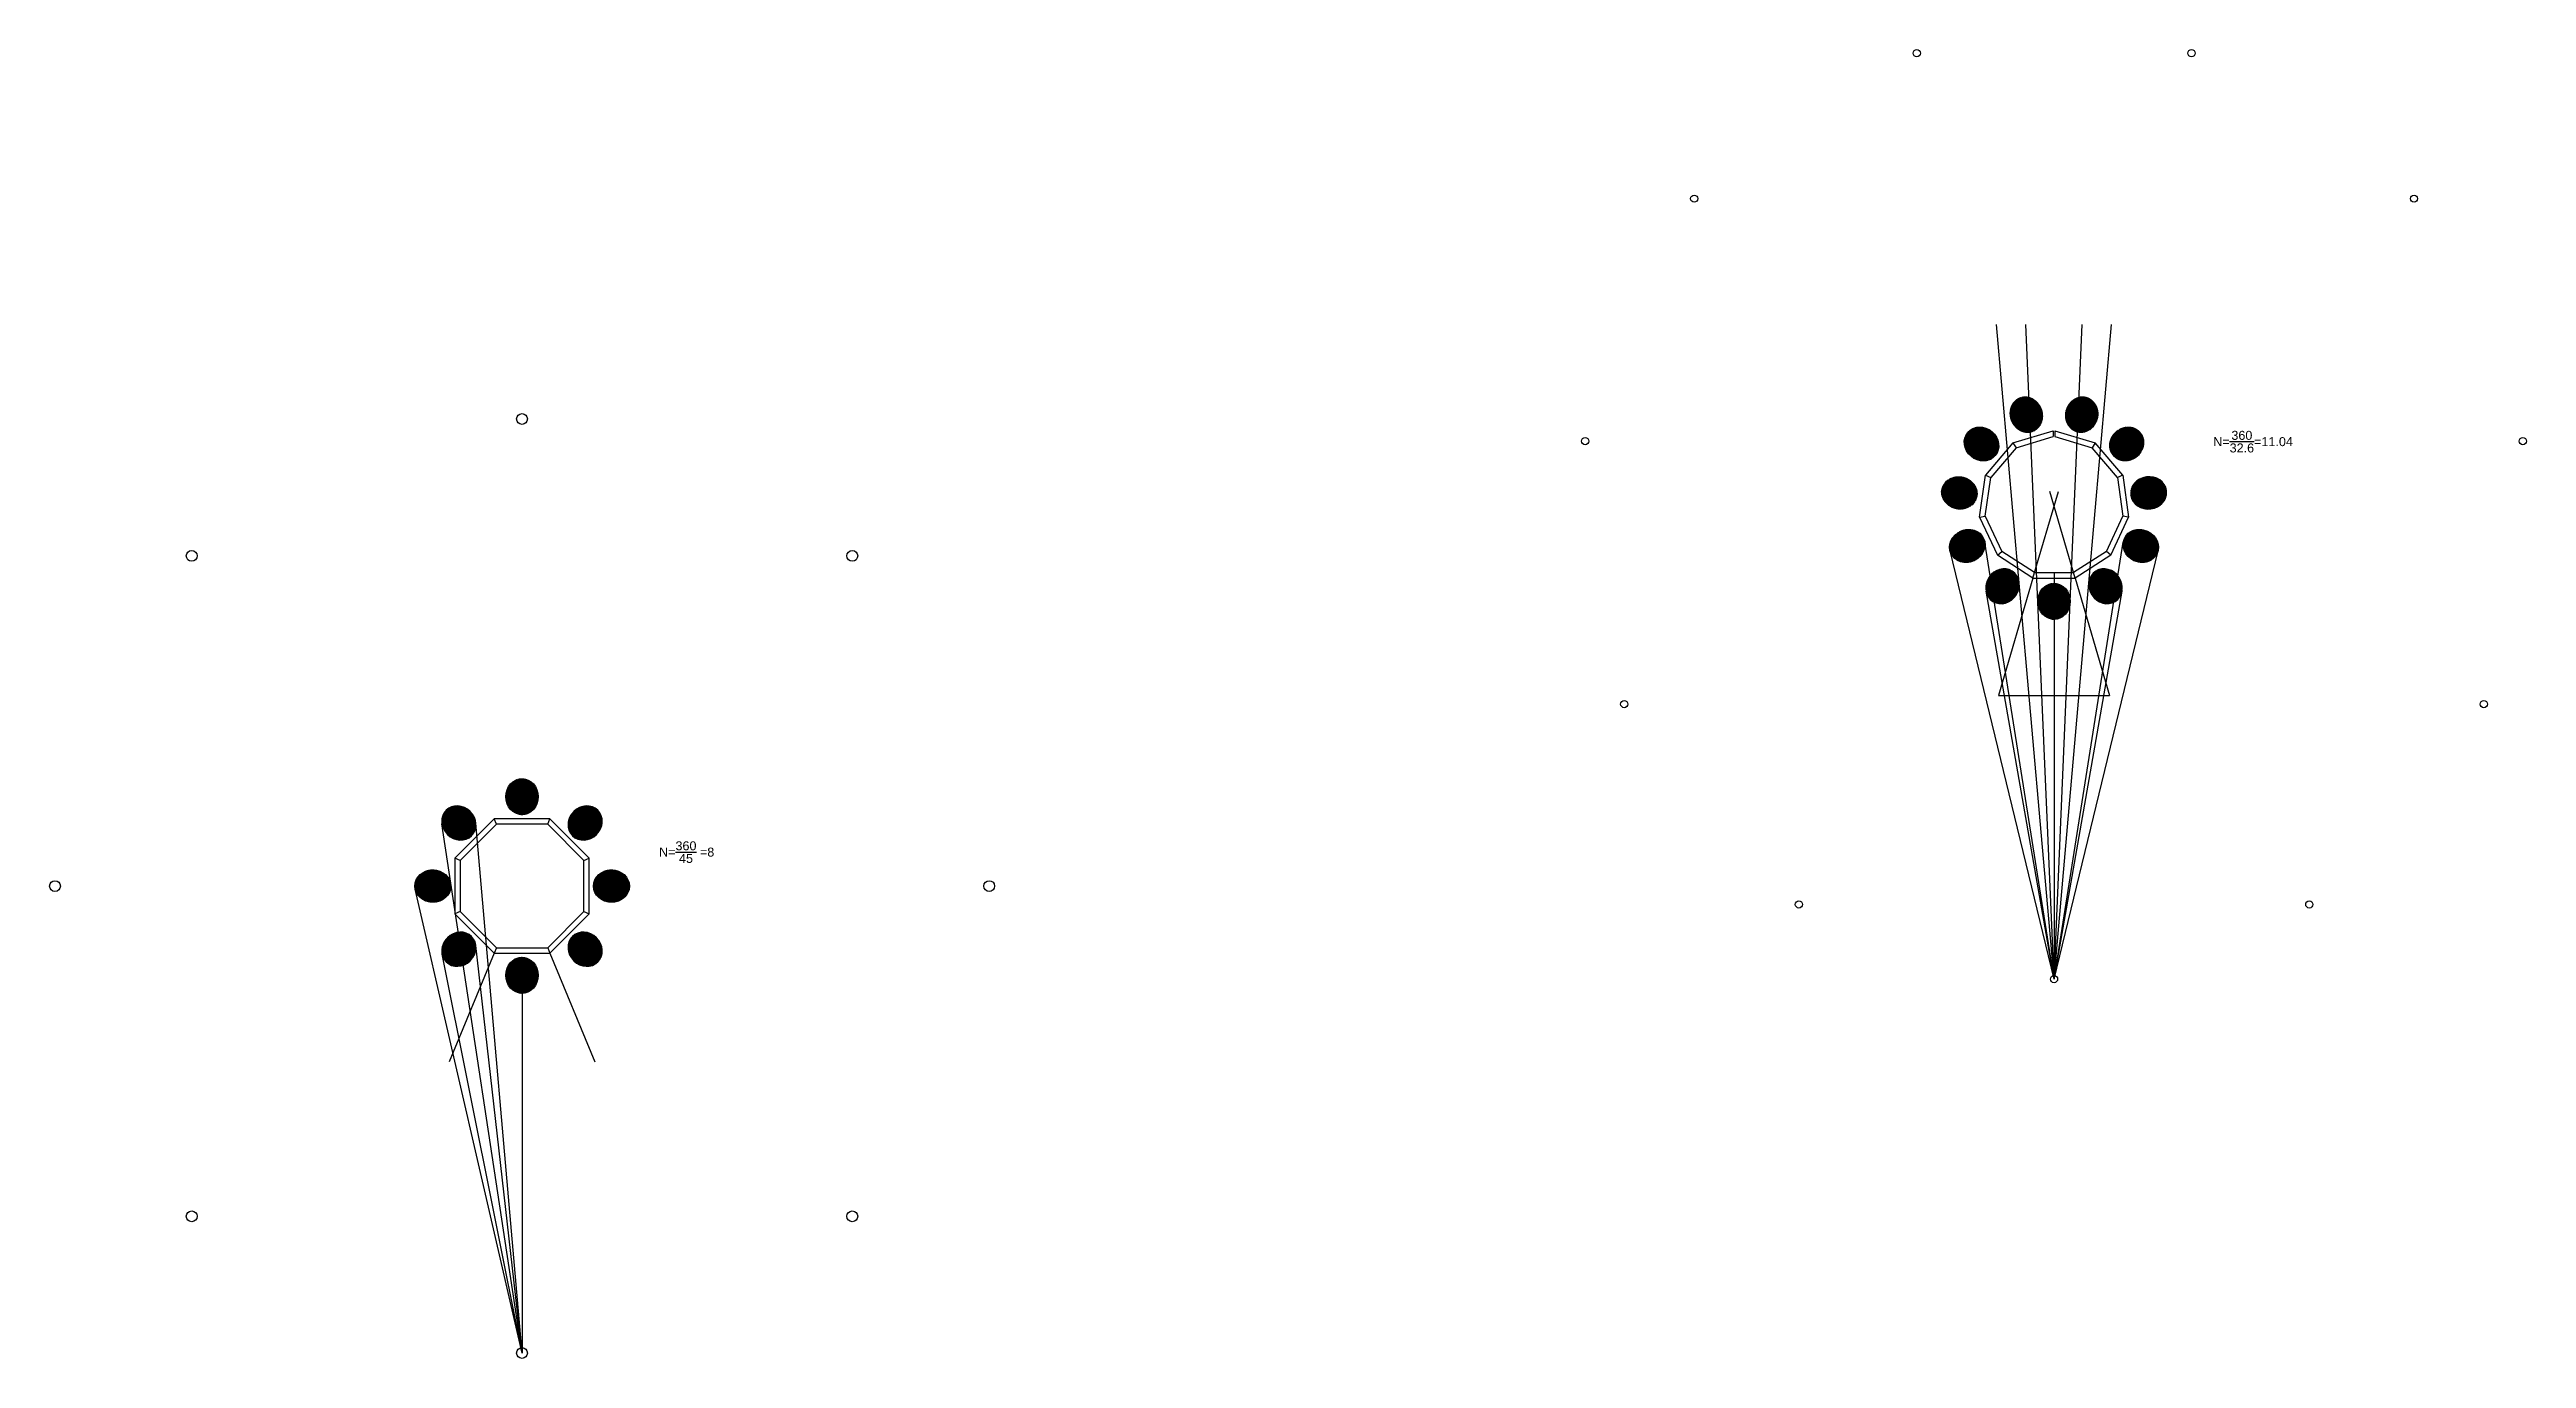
# Model space of a CAD drawing. Header units: inches. Extents: x 210 to 1587, y 254 to 981.
import ezdxf

# ---------------------------------------------------------------- set-up
doc = ezdxf.new("R2010")
doc.units = ezdxf.units.IN
doc.header["$MEASUREMENT"] = 0
doc.layers.add('Camera 1', color=1, linetype='Continuous')
doc.layers.add('Camera 2', color=3, linetype='Continuous')
doc.styles.add('Annotativa', font='arial.ttf')
pattern_1 = [(45, (851.6019, 207.90554), (-0.088388348, 0.088388348), [])]

msp = doc.modelspace()

# ---------------------------------------------------------------- hatches: boundary and pattern name
h = msp.add_hatch()
h.set_pattern_fill('ANSI31', color=256)
h.set_pattern_definition(pattern_1)
edge = h.paths.add_edge_path()
edge.add_ellipse((1309.1, 778.3), major_axis=(-2.9, 9.57), ratio=0.9, start_angle=0, end_angle=180, ccw=False)
edge.add_line((1306.2, 787.9), (1312, 768.8))
h = msp.add_hatch()
h.set_pattern_fill('ANSI31', color=9)
h.set_pattern_definition(pattern_1)
edge = h.paths.add_edge_path()
edge.add_ellipse((1309.1, 778.3), major_axis=(-2.9, 9.57), ratio=0.9, start_angle=180, end_angle=360, ccw=False)
edge.add_line((1312, 768.8), (1306.2, 787.9))
h = msp.add_hatch()
h.set_pattern_fill('ANSI31', color=256)
h.set_pattern_definition(pattern_1)
edge = h.paths.add_edge_path()
edge.add_ellipse((1339.9, 778.3), major_axis=(2.9, 9.57), ratio=0.9, start_angle=0, end_angle=180, ccw=False)
edge.add_line((1342.8, 787.9), (1337, 768.8))
h = msp.add_hatch()
h.set_pattern_fill('ANSI31', color=9)
h.set_pattern_definition(pattern_1)
edge = h.paths.add_edge_path()
edge.add_ellipse((1339.9, 778.3), major_axis=(2.9, 9.57), ratio=0.9, start_angle=180, end_angle=360, ccw=False)
edge.add_line((1337, 768.8), (1342.8, 787.9))
h = msp.add_hatch()
h.set_pattern_fill('ANSI31', color=256)
h.set_pattern_definition(pattern_1)
edge = h.paths.add_edge_path()
edge.add_ellipse((1284.2, 762), major_axis=(-7.6, 6.49), ratio=0.9, start_angle=180, end_angle=360)
edge.add_line((1276.6, 768.5), (1291.8, 755.5))
h = msp.add_hatch()
h.set_pattern_fill('ANSI31', color=9)
h.set_pattern_definition(pattern_1)
edge = h.paths.add_edge_path()
edge.add_ellipse((1364.9, 762), major_axis=(7.6, 6.49), ratio=0.9, start_angle=0, end_angle=180)
edge.add_line((1357.3, 755.5), (1372.5, 768.5))
h = msp.add_hatch()
h.set_pattern_fill('ANSI31', color=9)
h.set_pattern_definition(pattern_1)
edge = h.paths.add_edge_path()
edge.add_ellipse((1284.2, 762), major_axis=(-7.6, 6.49), ratio=0.9, start_angle=0, end_angle=180)
edge.add_line((1291.8, 755.5), (1276.6, 768.5))
h = msp.add_hatch()
h.set_pattern_fill('ANSI31', color=256)
h.set_pattern_definition(pattern_1)
edge = h.paths.add_edge_path()
edge.add_ellipse((1364.9, 762), major_axis=(7.6, 6.49), ratio=0.9, start_angle=180, end_angle=360)
edge.add_line((1372.5, 768.5), (1357.3, 755.5))
h = msp.add_hatch()
h.set_pattern_fill('ANSI31', color=9)
h.set_pattern_definition(pattern_1)
edge = h.paths.add_edge_path()
edge.add_ellipse((1271.9, 734.8), major_axis=(-9.91, 1.37), ratio=0.9, start_angle=180, end_angle=360, ccw=False)
edge.add_line((1281.8, 733.5), (1262, 736.2))
h = msp.add_hatch()
h.set_pattern_fill('ANSI31', color=256)
h.set_pattern_definition(pattern_1)
edge = h.paths.add_edge_path()
edge.add_ellipse((1377.1, 734.8), major_axis=(9.91, 1.37), ratio=0.9, start_angle=0, end_angle=180, ccw=False)
edge.add_line((1387, 736.2), (1367.2, 733.5))
h = msp.add_hatch()
h.set_pattern_fill('ANSI31', color=256)
h.set_pattern_definition(pattern_1)
edge = h.paths.add_edge_path()
edge.add_ellipse((1271.9, 734.8), major_axis=(-9.91, 1.37), ratio=0.9, start_angle=0, end_angle=180, ccw=False)
edge.add_line((1262, 736.2), (1281.8, 733.5))
h = msp.add_hatch()
h.set_pattern_fill('ANSI31', color=9)
h.set_pattern_definition(pattern_1)
edge = h.paths.add_edge_path()
edge.add_ellipse((1377.1, 734.8), major_axis=(9.91, 1.37), ratio=0.9, start_angle=180, end_angle=360, ccw=False)
edge.add_line((1367.2, 733.5), (1387, 736.2))
h = msp.add_hatch()
h.set_pattern_fill('ANSI31', color=256)
h.set_pattern_definition(pattern_1)
edge = h.paths.add_edge_path()
edge.add_ellipse((1276.3, 705.3), major_axis=(-9.08, -4.19), ratio=0.9, start_angle=180, end_angle=360)
edge.add_line((1267.2, 701.1), (1285.4, 709.5))
h = msp.add_hatch()
h.set_pattern_fill('ANSI31', color=9)
h.set_pattern_definition(pattern_1)
edge = h.paths.add_edge_path()
edge.add_ellipse((1276.3, 705.3), major_axis=(-9.08, -4.19), ratio=0.9, start_angle=0, end_angle=180)
edge.add_line((1285.4, 709.5), (1267.2, 701.1))
h = msp.add_hatch()
h.set_pattern_fill('ANSI31', color=256)
h.set_pattern_definition(pattern_1)
edge = h.paths.add_edge_path()
edge.add_ellipse((1372.7, 705.3), major_axis=(9.08, -4.19), ratio=0.9, start_angle=180, end_angle=360)
edge.add_line((1381.8, 701.1), (1363.6, 709.5))
h = msp.add_hatch()
h.set_pattern_fill('ANSI31', color=9)
h.set_pattern_definition(pattern_1)
edge = h.paths.add_edge_path()
edge.add_ellipse((1372.7, 705.3), major_axis=(9.08, -4.19), ratio=0.9, start_angle=0, end_angle=180)
edge.add_line((1363.6, 709.5), (1381.8, 701.1))
h = msp.add_hatch()
h.set_pattern_fill('ANSI31', color=9)
h.set_pattern_definition(pattern_1)
edge = h.paths.add_edge_path()
edge.add_ellipse((1295.9, 682.9), major_axis=(-5.39, -8.42), ratio=0.9, start_angle=180, end_angle=360, ccw=False)
edge.add_line((1301.3, 691.3), (1290.5, 674.4))
h = msp.add_hatch()
h.set_pattern_fill('ANSI31', color=256)
h.set_pattern_definition(pattern_1)
edge = h.paths.add_edge_path()
edge.add_ellipse((1295.9, 682.9), major_axis=(-5.39, -8.42), ratio=0.9, start_angle=0, end_angle=180, ccw=False)
edge.add_line((1290.5, 674.4), (1301.3, 691.3))
h = msp.add_hatch()
h.set_pattern_fill('ANSI31', color=9)
h.set_pattern_definition(pattern_1)
edge = h.paths.add_edge_path()
edge.add_ellipse((1353.1, 682.9), major_axis=(5.39, -8.42), ratio=0.9, start_angle=180, end_angle=360, ccw=False)
edge.add_line((1347.7, 691.3), (1358.5, 674.4))
h = msp.add_hatch()
h.set_pattern_fill('ANSI31', color=256)
h.set_pattern_definition(pattern_1)
edge = h.paths.add_edge_path()
edge.add_ellipse((1353.1, 682.9), major_axis=(5.39, -8.42), ratio=0.9, start_angle=0, end_angle=180, ccw=False)
edge.add_line((1358.5, 674.4), (1347.7, 691.3))
h = msp.add_hatch()
h.set_pattern_fill('ANSI31', color=256)
h.set_pattern_definition(pattern_1)
edge = h.paths.add_edge_path()
edge.add_ellipse((1324.5, 674.5), major_axis=(0, -10), ratio=0.9, start_angle=180, end_angle=360)
edge.add_line((1324.5, 664.5), (1324.5, 684.5))
h = msp.add_hatch()
h.set_pattern_fill('ANSI31', color=9)
h.set_pattern_definition(pattern_1)
edge = h.paths.add_edge_path()
edge.add_ellipse((1324.5, 674.5), major_axis=(0, -10), ratio=0.9, start_angle=0, end_angle=180)
edge.add_line((1324.5, 684.5), (1324.5, 664.5))
h = msp.add_hatch()
h.set_pattern_fill('ANSI31', color=9)
edge = h.paths.add_edge_path()
edge.add_ellipse((472.9, 565.9), major_axis=(0, 10), ratio=0.9, start_angle=0, end_angle=180)
edge.add_line((472.9, 555.9), (472.9, 575.9))
h = msp.add_hatch()
h.set_pattern_fill('ANSI31', color=256)
edge = h.paths.add_edge_path()
edge.add_ellipse((472.9, 565.9), major_axis=(0, 10), ratio=0.9, start_angle=180, end_angle=360)
edge.add_line((472.9, 575.9), (472.9, 555.9))
h = msp.add_hatch()
h.set_pattern_fill('ANSI31', color=256)
edge = h.paths.add_edge_path()
edge.add_ellipse((437.8, 551.3), major_axis=(-7.07, 7.07), ratio=0.9, start_angle=0, end_angle=180, ccw=False)
edge.add_line((430.7, 558.4), (444.9, 544.3))
h = msp.add_hatch()
h.set_pattern_fill('ANSI31', color=9)
edge = h.paths.add_edge_path()
edge.add_ellipse((437.8, 551.3), major_axis=(-7.07, 7.07), ratio=0.9, start_angle=180, end_angle=360, ccw=False)
edge.add_line((444.9, 544.3), (430.7, 558.4))
h = msp.add_hatch()
h.set_pattern_fill('ANSI31', color=256)
edge = h.paths.add_edge_path()
edge.add_ellipse((508, 551.3), major_axis=(7.07, 7.07), ratio=0.9, start_angle=0, end_angle=180, ccw=False)
edge.add_line((515.1, 558.4), (501, 544.3))
h = msp.add_hatch()
h.set_pattern_fill('ANSI31', color=9)
edge = h.paths.add_edge_path()
edge.add_ellipse((508, 551.3), major_axis=(7.07, 7.07), ratio=0.9, start_angle=180, end_angle=360, ccw=False)
edge.add_line((501, 544.3), (515.1, 558.4))
h = msp.add_hatch()
h.set_pattern_fill('ANSI31', color=256)
edge = h.paths.add_edge_path()
edge.add_ellipse((423.3, 516.2), major_axis=(-10, 0), ratio=0.9, start_angle=180, end_angle=360)
edge.add_line((413.3, 516.2), (433.3, 516.2))
h = msp.add_hatch()
h.set_pattern_fill('ANSI31', color=9)
edge = h.paths.add_edge_path()
edge.add_ellipse((522.6, 516.2), major_axis=(-10, 0), ratio=0.9, start_angle=180, end_angle=360)
edge.add_line((512.6, 516.2), (532.6, 516.2))
h = msp.add_hatch()
h.set_pattern_fill('ANSI31', color=9)
edge = h.paths.add_edge_path()
edge.add_ellipse((423.3, 516.2), major_axis=(-10, 0), ratio=0.9, start_angle=0, end_angle=180)
edge.add_line((433.3, 516.2), (413.3, 516.2))
h = msp.add_hatch()
h.set_pattern_fill('ANSI31', color=256)
edge = h.paths.add_edge_path()
edge.add_ellipse((522.6, 516.2), major_axis=(10, 0), ratio=0.9, start_angle=180, end_angle=360)
edge.add_line((532.6, 516.2), (512.6, 516.2))
h = msp.add_hatch()
h.set_pattern_fill('ANSI31', color=9)
edge = h.paths.add_edge_path()
edge.add_ellipse((437.8, 481.1), major_axis=(-7.07, -7.07), ratio=0.9, start_angle=180, end_angle=360, ccw=False)
edge.add_line((444.9, 488.2), (430.7, 474))
h = msp.add_hatch()
h.set_pattern_fill('ANSI31', color=256)
edge = h.paths.add_edge_path()
edge.add_ellipse((437.8, 481.1), major_axis=(-7.07, -7.07), ratio=0.9, start_angle=0, end_angle=180, ccw=False)
edge.add_line((430.7, 474), (444.9, 488.2))
h = msp.add_hatch()
h.set_pattern_fill('ANSI31', color=9)
edge = h.paths.add_edge_path()
edge.add_ellipse((508, 481.1), major_axis=(7.07, -7.07), ratio=0.9, start_angle=180, end_angle=360, ccw=False)
edge.add_line((501, 488.2), (515.1, 474))
h = msp.add_hatch()
h.set_pattern_fill('ANSI31', color=256)
edge = h.paths.add_edge_path()
edge.add_ellipse((508, 481.1), major_axis=(7.07, -7.07), ratio=0.9, start_angle=0, end_angle=180, ccw=False)
edge.add_line((515.1, 474), (501, 488.2))
h = msp.add_hatch()
h.set_pattern_fill('ANSI31', color=256)
edge = h.paths.add_edge_path()
edge.add_ellipse((472.9, 466.6), major_axis=(0, -10), ratio=0.9, start_angle=180, end_angle=360)
edge.add_line((472.9, 456.6), (472.9, 476.6))
h = msp.add_hatch()
h.set_pattern_fill('ANSI31', color=9)
edge = h.paths.add_edge_path()
edge.add_ellipse((472.9, 466.6), major_axis=(0, -10), ratio=0.9, start_angle=0, end_angle=180)
edge.add_line((472.9, 476.6), (472.9, 456.6))

# ---------------------------------------------------------------- linework, layer by layer
for p, q in [((1301.6, 762.6), (1286.4, 744.7)), ((1303.4, 759.9), (1289.3, 743.4)), ((1301.6, 762.6), (1324.1, 769.4)), ((1301.6, 762.6), (1303.4, 759.9)), ((1301.6, 762.6), (1303.4, 759.9)), ((1303.4, 759.9), (1324.1, 766.2)), ((1324.1, 769.4), (1324.1, 766.2)), ((1324.9, 769.4), (1347.4, 762.6)), ((1324.9, 769.4), (1324.9, 766.2)), ((1324.9, 766.2), (1345.7, 759.9)), ((1347.4, 762.6), (1345.7, 759.9)), ((1347.4, 762.6), (1345.7, 759.9)), ((1359.8, 743.4), (1345.7, 759.9)), ((1362.7, 744.7), (1347.4, 762.6)), ((1283.1, 721.4), (1286.4, 744.7)), ((1286.4, 744.7), (1289.3, 743.4)), ((1286.4, 744.7), (1289.3, 743.4)), ((1362.7, 744.7), (1359.8, 743.4)), ((1362.7, 744.7), (1365.9, 721.4)), ((1286.3, 721.9), (1289.3, 743.4)), ((1312.8, 687.4), (1326.9, 735.5)), ((1336.3, 687.4), (1322.2, 735.5)), ((1359.8, 743.4), (1362.7, 721.9)), ((1283.1, 721.4), (1286.3, 721.9)), ((1283.1, 721.4), (1286.3, 721.9)), ((1283.1, 721.4), (1293, 700.1)), ((1286.3, 721.9), (1295.4, 702.2)), ((1353.6, 702.2), (1362.7, 721.9)), ((1356.1, 700.1), (1365.9, 721.4)), ((1365.9, 721.4), (1362.7, 721.9)), ((1365.9, 721.4), (1362.7, 721.9)), ((1293, 700.1), (1295.4, 702.2)), ((1293, 700.1), (1295.4, 702.2)), ((1312.8, 687.4), (1293, 700.1)), ((1313.7, 690.5), (1295.4, 702.2)), ((1312.8, 687.4), (1313.7, 690.5)), ((1313.7, 690.5), (1335.4, 690.5)), ((1324.5, 690.5), (1324.5, 684.5)), ((1353.6, 702.2), (1335.4, 690.5)), ((1356.1, 700.1), (1336.3, 687.4)), ((1356.1, 700.1), (1353.6, 702.2)), ((1324.5, 464.5), (1286.7, 680.2)), ((1312.8, 687.4), (1293.7, 622.1)), ((1324.5, 464.5), (1305.2, 684.6)), ((1312.8, 687.4), (1336.3, 687.4)), ((1324.5, 464.5), (1343.9, 684.6)), ((1324.5, 464.5), (1362.3, 680.2)), ((1336.3, 687.4), (1355.4, 622.1)), ((1324.5, 464.5), (1315.5, 674)), ((1324.5, 464.5), (1333.5, 674)), ((1324.5, 664.5), (1324.5, 464.5)), ((1293.7, 622.1), (1355.4, 622.1)), ((472.9, 256.6), (428.4, 550.9)), ((435.6, 531.7), (457.4, 553.6)), ((472.9, 256.6), (447.3, 551.2)), ((458.7, 550.6), (457.4, 553.6)), ((458.7, 550.6), (457.4, 553.6)), ((488.4, 553.6), (457.4, 553.6)), ((487.2, 550.6), (488.4, 553.6)), ((487.2, 550.6), (488.4, 553.6)), ((488.4, 553.6), (510.3, 531.7)), ((438.5, 530.5), (458.7, 550.6)), ((487.2, 550.6), (458.7, 550.6)), ((487.2, 550.6), (507.3, 530.5)), ((435.6, 531.7), (435.6, 500.7)), ((438.5, 530.5), (435.6, 531.7)), ((438.5, 530.5), (435.6, 531.7)), ((438.5, 530.5), (438.5, 502)), ((507.3, 530.5), (510.3, 531.7)), ((507.3, 530.5), (510.3, 531.7)), ((507.3, 502), (507.3, 530.5)), ((510.3, 500.7), (510.3, 531.7)), ((472.9, 256.6), (413.5, 514.4)), ((438.5, 502), (435.6, 500.7)), ((438.5, 502), (435.6, 500.7)), ((457.4, 478.9), (435.6, 500.7)), ((458.7, 481.8), (438.5, 502)), ((507.3, 502), (487.2, 481.8)), ((510.3, 500.7), (488.4, 478.9)), ((507.3, 502), (510.3, 500.7)), ((507.3, 502), (510.3, 500.7)), ((472.9, 256.6), (447.3, 483.2)), ((472.9, 256.6), (428.5, 478.3)), ((457.4, 478.9), (432.5, 418.5)), ((458.7, 481.8), (457.4, 478.9)), ((458.7, 481.8), (457.4, 478.9)), ((457.4, 478.9), (488.4, 478.9)), ((458.7, 481.8), (487.2, 481.8)), ((472.9, 456.6), (472.9, 476.6)), ((487.2, 481.8), (488.4, 478.9)), ((487.2, 481.8), (488.4, 478.9)), ((488.4, 478.9), (513.4, 418.5)), ((472.9, 456.6), (472.9, 256.6))]:
    msp.add_line(p, q)
for centre, radius in [((1248.2, 979.3), 2), ((1400.9, 979.3), 2), ((1124.5, 898.4), 2), ((1524.6, 898.4), 2), ((472.9, 775.9), 3), ((1063.9, 763.6), 2), ((1585.1, 763.6), 2), ((289.3, 699.8), 3), ((656.5, 699.8), 3), ((1085.6, 617.4), 2), ((1563.4, 617.4), 2), ((213.3, 516.2), 3), ((732.6, 516.2), 3), ((1182.7, 506), 2), ((1466.4, 506), 2), ((1324.5, 464.5), 2), ((289.3, 332.6), 3), ((656.5, 332.6), 3), ((472.9, 256.6), 3)]:
    msp.add_circle(centre, radius)
for centre, major_axis in [((1284.2, 762), (-7.6, 6.49)), ((1276.3, 705.3), (-9.08, -4.19)), ((1372.7, 705.3), (9.08, -4.19)), ((1324.5, 674.5), (0, -10)), ((472.9, 565.9), (0, 10)), ((423.3, 516.2), (-10, 0)), ((522.6, 516.2), (10, 0)), ((472.9, 466.6), (0, -10))]:
    msp.add_ellipse(centre, major_axis=major_axis, ratio=0.9)
at = {"extrusion": (0, 0, -1)}
for centre, major_axis in [((1377.1, 734.8), (9.91, 1.37)), ((1295.9, 682.9), (-5.39, -8.42)), ((1353.1, 682.9), (5.39, -8.42)), ((437.8, 551.3), (-7.07, 7.07)), ((508, 551.3), (7.07, 7.07)), ((437.8, 481.1), (-7.07, -7.07)), ((508, 481.1), (7.07, -7.07))]:
    msp.add_ellipse(centre, major_axis=major_axis, ratio=0.9, dxfattribs=at)
at = {"layer": 'Camera 1'}
for q in [(1266.7, 702.6), (1286, 707.4), (1363, 707.4), (1382.3, 702.6)]:
    msp.add_line((1324.5, 464.5), q, dxfattribs=at)
at = {"layer": 'Camera 2'}
for p, q in [((1305.2, 684.6), (1292.5, 828.4)), ((1315.5, 674), (1308.8, 828.4)), ((1333.5, 674.5), (1340.2, 828.4)), ((1343.9, 684.6), (1356.4, 828.4))]:
    msp.add_line(p, q, dxfattribs=at)

# ---------------------------------------------------------------- texts
at = {"layer": 'Camera 2', "char_height": 5, "attachment_point": 1, "style": 'Annotativa'}
for s, width, insert in [('\\A1;N=\\S360/32.6;=11.04', 91.208, (1413, 769.3)), ('\\A1;N=\\S360/45; =8', 64.773, (549.1, 541.1))]:
    msp.add_mtext_dynamic_manual_height_columns(s, width=width, gutter_width=25, heights=[0], dxfattribs=dict(at, insert=insert))

doc.saveas('drawing.dxf')
